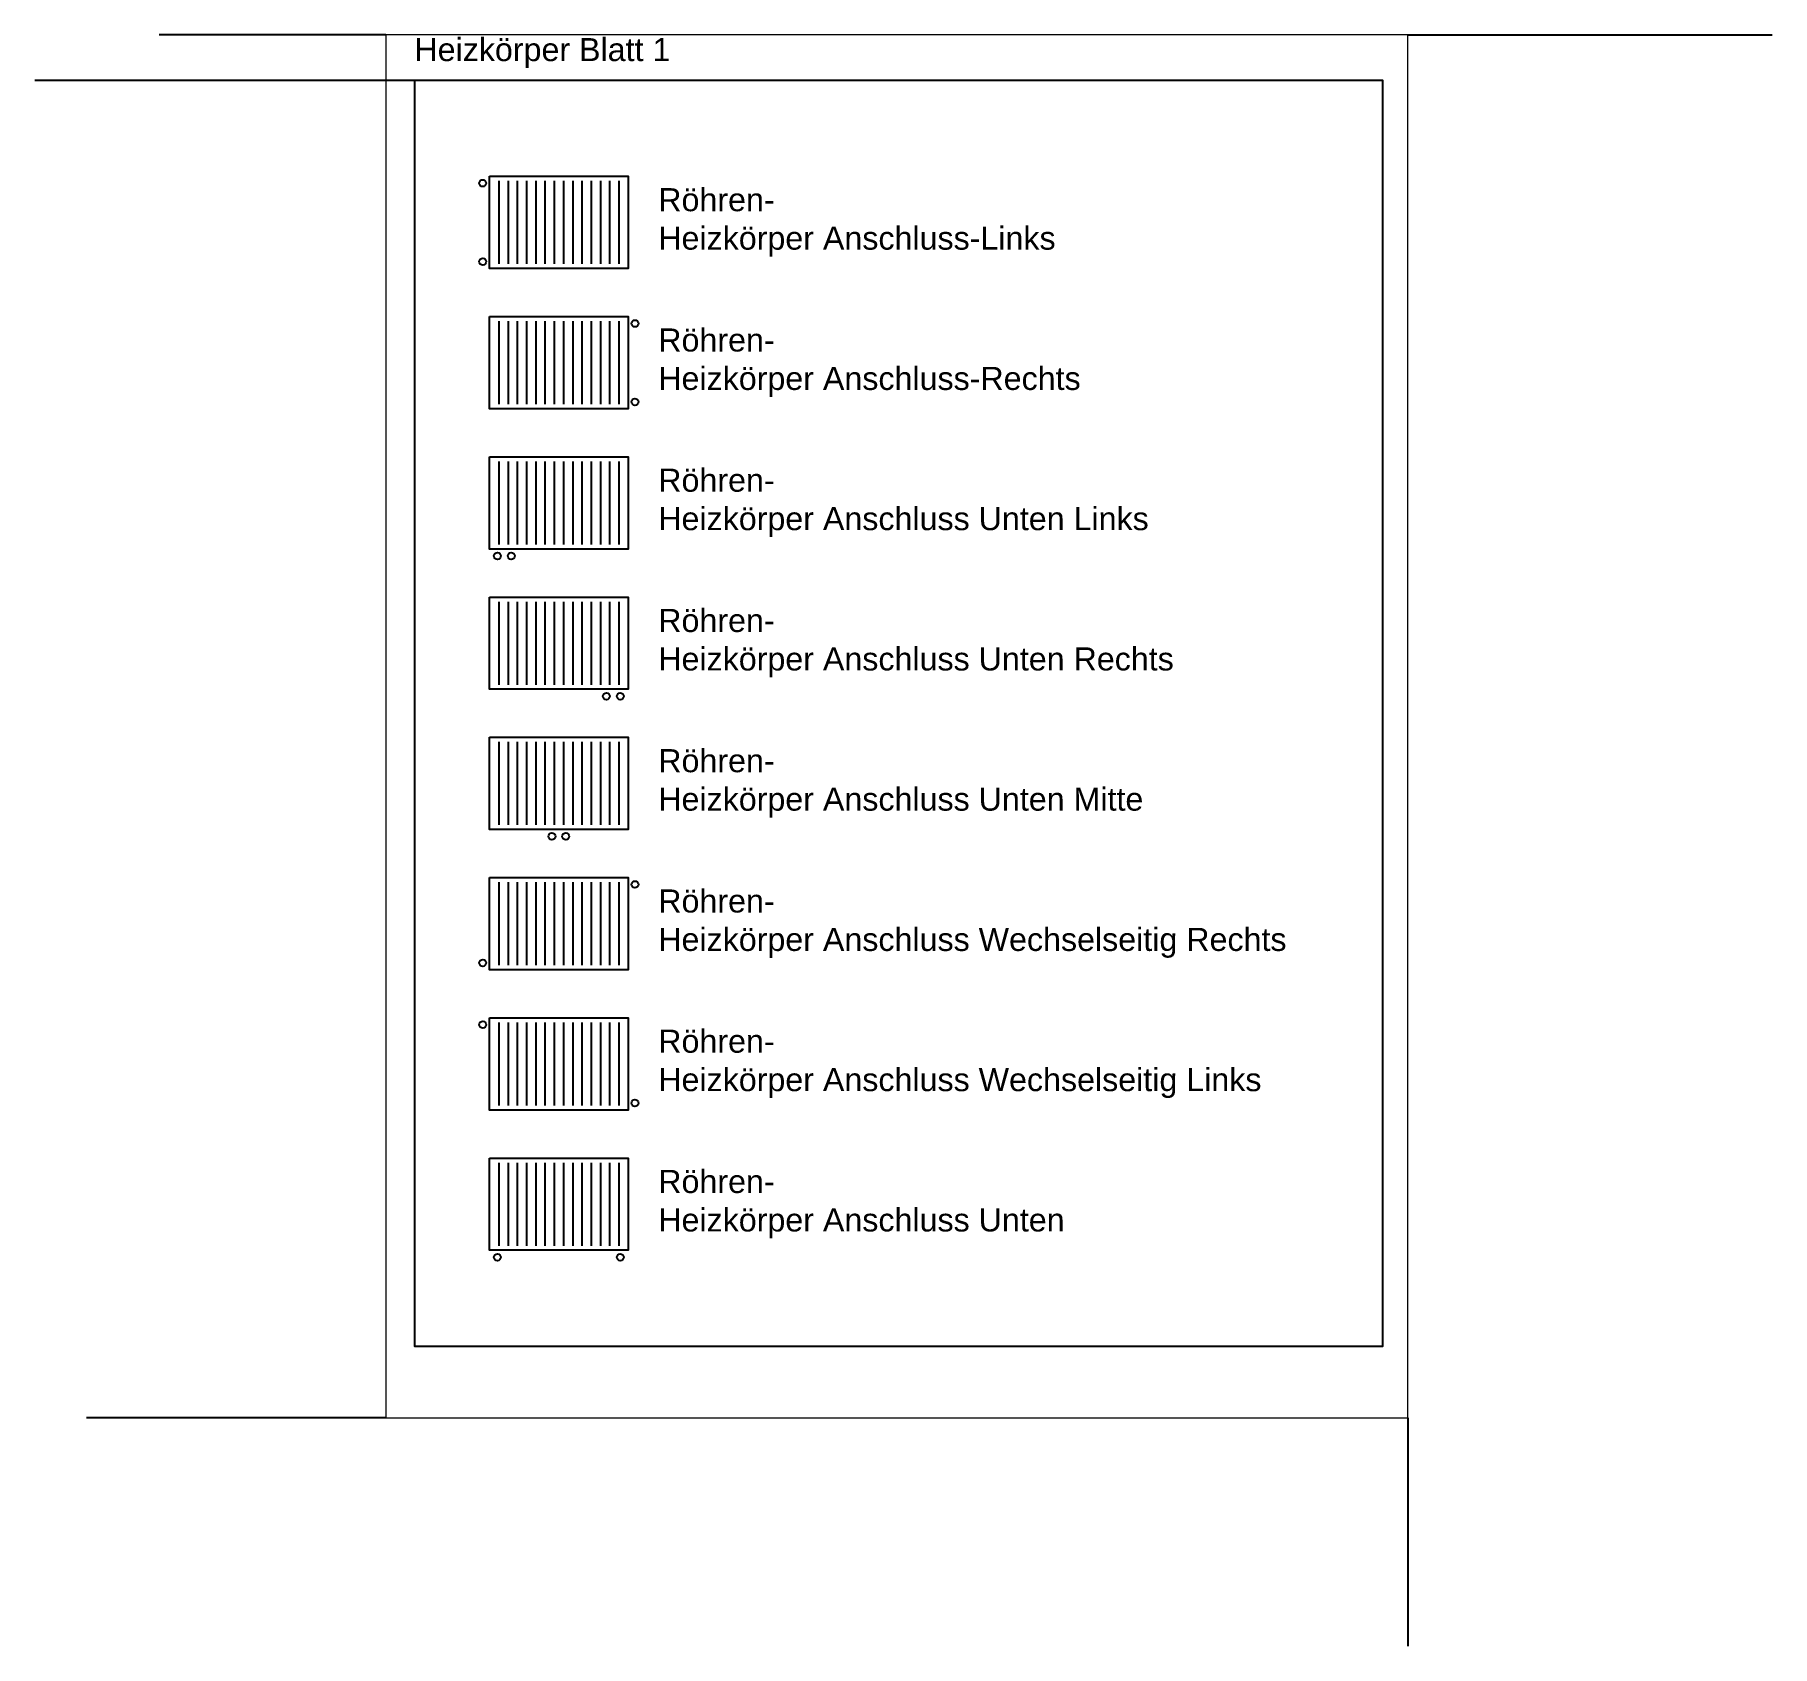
# Paper-space layout 'Blatt 1' of a CAD drawing. Header units: millimetres. Extents: x 837 to 1194, y 48 to 379.
# The model-space entities are those that its viewports show. They can reach past a viewport. Long polylines and large blocks are cut down to what shows.
import ezdxf

# ---------------------------------------------------------------- set-up
doc = ezdxf.new("R2010")
doc.units = ezdxf.units.MM
doc.layers.add('Z_Format', color=7, linetype='Continuous', plot=False)
doc.styles.get("Standard").update_dxf_attribs({"font": 'arial.ttf'})

# ---------------------------------------------------------------- blocks, each defined once
blk = doc.blocks.new('Röhren-Heizkörper Anschluss-Links')
for p, q in [((-650, 450), (-650, -450)), ((-550, 450), (-550, -450)), ((-450, 450), (-450, -450)), ((-350, 450), (-350, -450)), ((-250, 450), (-250, -450)), ((-150, 450), (-150, -450)), ((-50, 450), (-50, -450)), ((50, 450), (50, -450)), ((150, 450), (150, -450)), ((250, 450), (250, -450)), ((350, 450), (350, -450)), ((450, 450), (450, -450)), ((550, 450), (550, -450)), ((650, 450), (650, -450))]:
    blk.add_line(p, q)
blk.add_lwpolyline([(-750, 500), (750, 500), (750, -500), (-750, -500)], close=True)
for centre in [(-825, 425), (-825, -425)]:
    blk.add_circle(centre, 37.5)
blk = doc.blocks.new('Röhren-Heizkörper Anschluss Rechts')
for p, q in [((-650, 450), (-650, -450)), ((-550, 450), (-550, -450)), ((-450, 450), (-450, -450)), ((-350, 450), (-350, -450)), ((-250, 450), (-250, -450)), ((-150, 450), (-150, -450)), ((-50, 450), (-50, -450)), ((50, 450), (50, -450)), ((150, 450), (150, -450)), ((250, 450), (250, -450)), ((350, 450), (350, -450)), ((450, 450), (450, -450)), ((550, 450), (550, -450)), ((650, 450), (650, -450))]:
    blk.add_line(p, q)
blk.add_lwpolyline([(-750, 500), (750, 500), (750, -500), (-750, -500)], close=True)
for centre in [(825, 425), (825, -425)]:
    blk.add_circle(centre, 37.5)
blk = doc.blocks.new('Röhren-Heizkörper Anschluss Unten Links')
for p, q in [((-650, 450), (-650, -450)), ((-550, 450), (-550, -450)), ((-450, 450), (-450, -450)), ((-350, 450), (-350, -450)), ((-250, 450), (-250, -450)), ((-150, 450), (-150, -450)), ((-50, 450), (-50, -450)), ((50, 450), (50, -450)), ((150, 450), (150, -450)), ((250, 450), (250, -450)), ((350, 450), (350, -450)), ((450, 450), (450, -450)), ((550, 450), (550, -450)), ((650, 450), (650, -450))]:
    blk.add_line(p, q)
blk.add_lwpolyline([(-750, 500), (750, 500), (750, -500), (-750, -500)], close=True)
for centre in [(-666, -575), (-516, -575)]:
    blk.add_circle(centre, 37.5)
blk = doc.blocks.new('Röhren-Heizkörper Anschluss Unten Rechts')
for p, q in [((-650, 450), (-650, -450)), ((-550, 450), (-550, -450)), ((-450, 450), (-450, -450)), ((-350, 450), (-350, -450)), ((-250, 450), (-250, -450)), ((-150, 450), (-150, -450)), ((-50, 450), (-50, -450)), ((50, 450), (50, -450)), ((150, 450), (150, -450)), ((250, 450), (250, -450)), ((350, 450), (350, -450)), ((450, 450), (450, -450)), ((550, 450), (550, -450)), ((650, 450), (650, -450))]:
    blk.add_line(p, q)
blk.add_lwpolyline([(-750, 500), (750, 500), (750, -500), (-750, -500)], close=True)
for centre in [(516, -575), (666, -575)]:
    blk.add_circle(centre, 37.5)
blk = doc.blocks.new('Röhren-Heizkörper Anschluss Unten Mitte')
for p, q in [((-650, 450), (-650, -450)), ((-550, 450), (-550, -450)), ((-450, 450), (-450, -450)), ((-350, 450), (-350, -450)), ((-250, 450), (-250, -450)), ((-150, 450), (-150, -450)), ((-50, 450), (-50, -450)), ((50, 450), (50, -450)), ((150, 450), (150, -450)), ((250, 450), (250, -450)), ((350, 450), (350, -450)), ((450, 450), (450, -450)), ((550, 450), (550, -450)), ((650, 450), (650, -450))]:
    blk.add_line(p, q)
blk.add_lwpolyline([(-750, 500), (750, 500), (750, -500), (-750, -500)], close=True)
for centre in [(-75, -575), (75, -575)]:
    blk.add_circle(centre, 37.5)
blk = doc.blocks.new('Röhren-Heizkörper Anschluss Wechselseitig Rechts')
for p, q in [((-650, 450), (-650, -450)), ((-550, 450), (-550, -450)), ((-450, 450), (-450, -450)), ((-350, 450), (-350, -450)), ((-250, 450), (-250, -450)), ((-150, 450), (-150, -450)), ((-50, 450), (-50, -450)), ((50, 450), (50, -450)), ((150, 450), (150, -450)), ((250, 450), (250, -450)), ((350, 450), (350, -450)), ((450, 450), (450, -450)), ((550, 450), (550, -450)), ((650, 450), (650, -450))]:
    blk.add_line(p, q)
blk.add_lwpolyline([(-750, 500), (750, 500), (750, -500), (-750, -500)], close=True)
for centre in [(825, 425), (-825, -425)]:
    blk.add_circle(centre, 37.5)
blk = doc.blocks.new('Röhren-Heizkörper Anschluss Wechselseitig Links')
for p, q in [((-650, 450), (-650, -450)), ((-550, 450), (-550, -450)), ((-450, 450), (-450, -450)), ((-350, 450), (-350, -450)), ((-250, 450), (-250, -450)), ((-150, 450), (-150, -450)), ((-50, 450), (-50, -450)), ((50, 450), (50, -450)), ((150, 450), (150, -450)), ((250, 450), (250, -450)), ((350, 450), (350, -450)), ((450, 450), (450, -450)), ((550, 450), (550, -450)), ((650, 450), (650, -450))]:
    blk.add_line(p, q)
blk.add_lwpolyline([(-750, 500), (750, 500), (750, -500), (-750, -500)], close=True)
for centre in [(-825, 425), (825, -425)]:
    blk.add_circle(centre, 37.5)
blk = doc.blocks.new('Röhren-Heizkörper Anschluss Unten')
for p, q in [((-650, 450), (-650, -450)), ((-550, 450), (-550, -450)), ((-450, 450), (-450, -450)), ((-350, 450), (-350, -450)), ((-250, 450), (-250, -450)), ((-150, 450), (-150, -450)), ((-50, 450), (-50, -450)), ((50, 450), (50, -450)), ((150, 450), (150, -450)), ((250, 450), (250, -450)), ((350, 450), (350, -450)), ((450, 450), (450, -450)), ((550, 450), (550, -450)), ((650, 450), (650, -450))]:
    blk.add_line(p, q)
blk.add_lwpolyline([(-750, 500), (750, 500), (750, -500), (-750, -500)], close=True)
for centre in [(-666, -575), (666, -575)]:
    blk.add_circle(centre, 37.5)

msp = doc.modelspace()

# ---------------------------------------------------------------- linework, layer by layer
msp.add_lwpolyline([(5800, 14050), (5800, 330), (16300, 330), (16300, 14050), (5800, 14050)])

# ---------------------------------------------------------------- block references
for name, p in [('Röhren-Heizkörper Anschluss-Links', (7366, 12512)), ('Röhren-Heizkörper Anschluss Rechts', (7366, 10991)), ('Röhren-Heizkörper Anschluss Unten Links', (7366, 9471)), ('Röhren-Heizkörper Anschluss Unten Rechts', (7366, 7950)), ('Röhren-Heizkörper Anschluss Unten Mitte', (7366, 6430)), ('Röhren-Heizkörper Anschluss Wechselseitig Rechts', (7366, 4909)), ('Röhren-Heizkörper Anschluss Wechselseitig Links', (7366, 3389)), ('Röhren-Heizkörper Anschluss Unten', (7366, 1868))]:
    msp.add_blockref(name, p)

# ---------------------------------------------------------------- texts
at = {"insert": (5800, 14348), "char_height": 250, "attachment_point": 4}
msp.add_mtext_dynamic_manual_height_columns('Heizkörper Blatt 1', width=4100.87, gutter_width=12.5, heights=[0], dxfattribs=at)
at = {"color": 7, "char_height": 250, "attachment_point": 4}
for s, insert, width in [('Röhren-\\PHeizkörper Anschluss-Links', (8444, 12512), 5570.77), ('Röhren-\\PHeizkörper Anschluss-Rechts', (8444, 10991), 5823.16), ('Röhren-\\PHeizkörper Anschluss Unten Links', (8444, 9471), 6580.49), ('Röhren-\\PHeizkörper Anschluss Unten Rechts', (8444, 7950), 6852.15), ('Röhren-\\PHeizkörper Anschluss Unten Mitte', (8444, 6430), 6522), ('Röhren-\\PHeizkörper Anschluss Wechselseitig Rechts', (8444, 4909), 8074.69), ('Röhren-\\PHeizkörper Anschluss Wechselseitig Links', (8444, 3389), 7803.04), ('Röhren-\\PHeizkörper Anschluss Unten', (8444, 1868), 5668.14)]:
    msp.add_mtext(s, dxfattribs=dict(at, insert=insert, width=width))

psp = doc.layouts.new('Blatt 1')

# ---------------------------------------------------------------- linework, layer by layer
at = {"layer": 'Z_Format'}
for p, q in [((908.75, 379), (862.16, 379)), ((1118.75, 379), (1193.65, 379)), ((914.63, 369.6), (836.61, 369.6)), ((908.75, 94.84), (847.27, 94.84)), ((1118.75, 94.84), (1118.75, 47.9))]:
    psp.add_line(p, q, dxfattribs=at)

# ---------------------------------------------------------------- viewports
at = {"layer": 'Z_Format', "view_target_point": (-2628, -2975.5)}
psp.add_viewport(center=(1013.75, 236.92), size=(210, 284.164), view_center_point=(13658.38, 10024.59), view_height=14993.941, dxfattribs=at)

doc.saveas('drawing.dxf')
